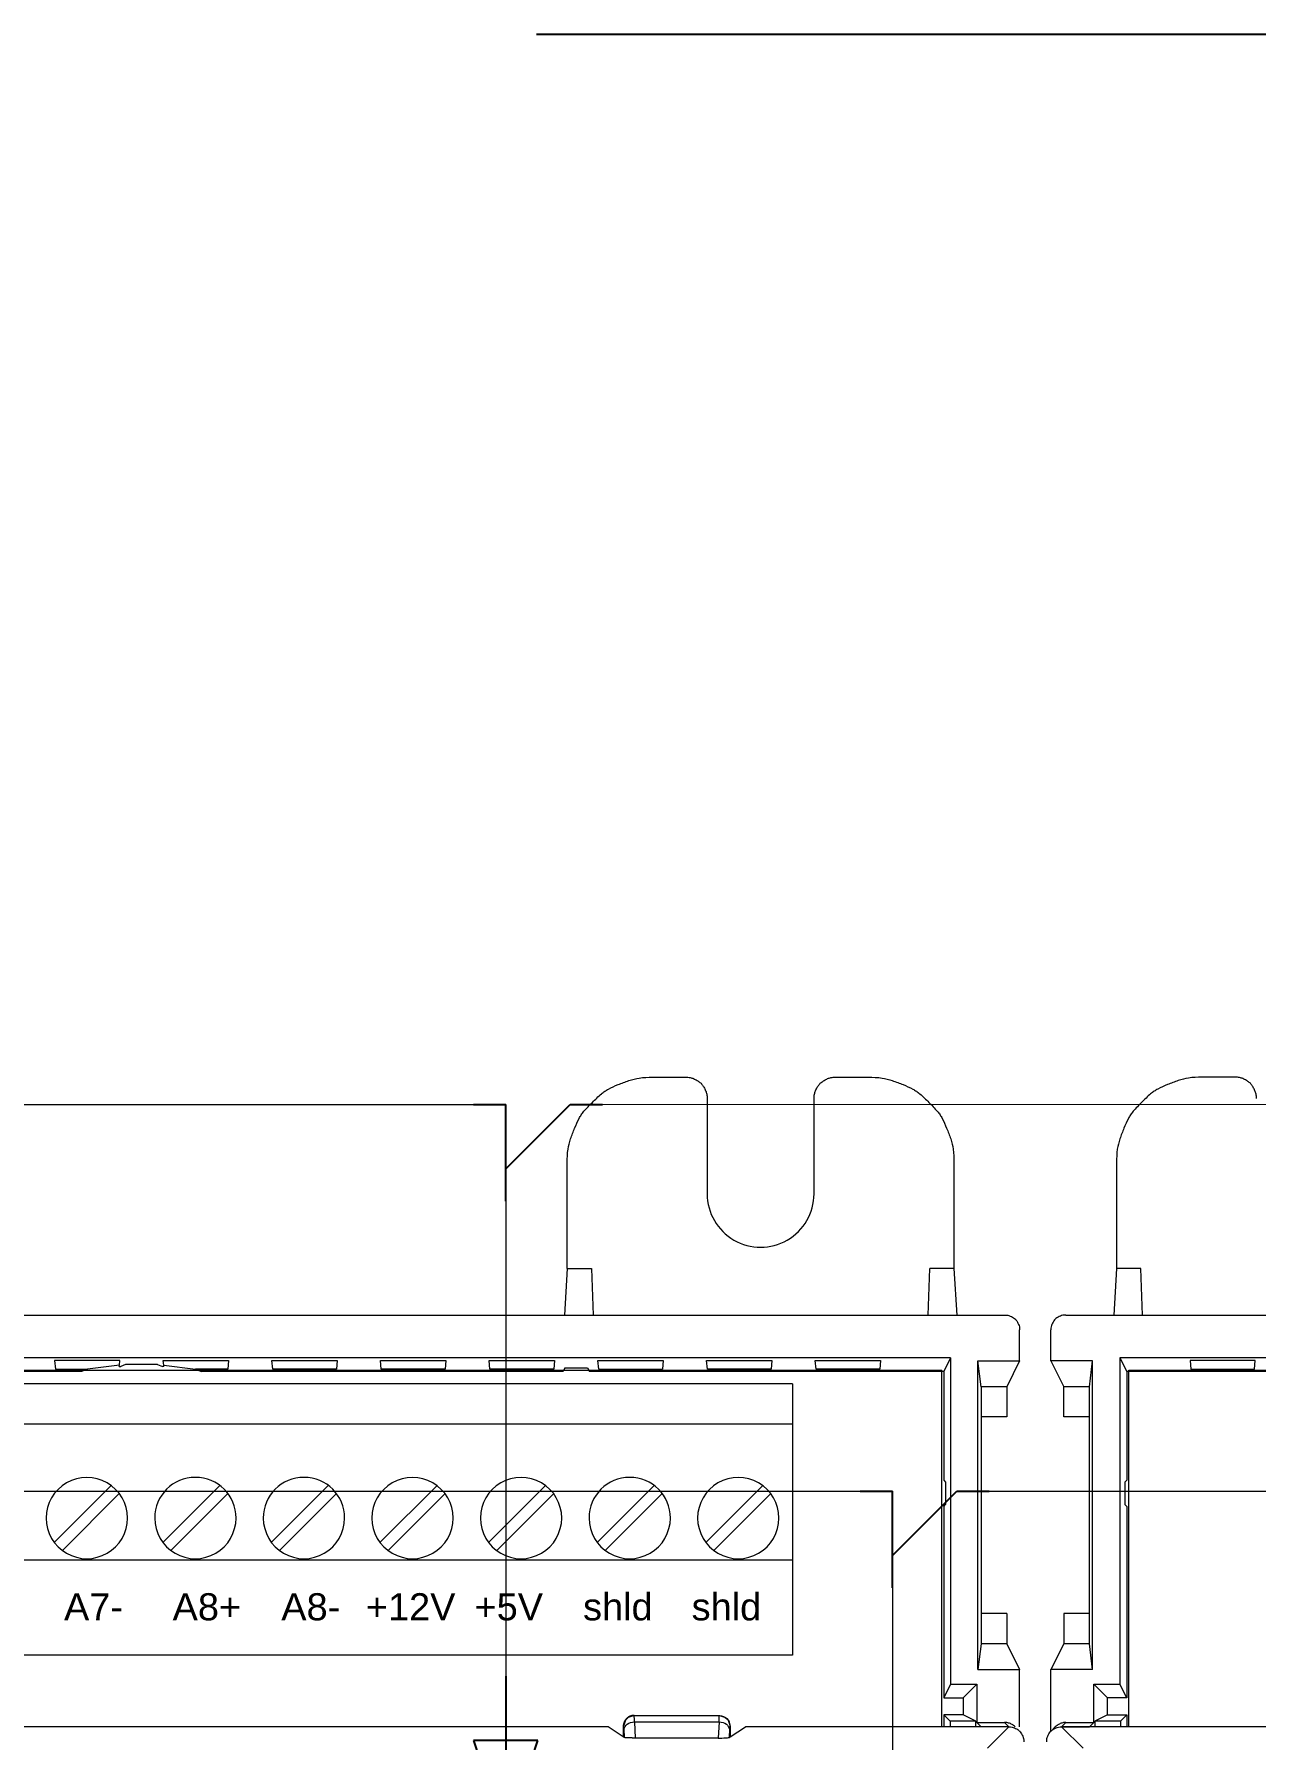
# Model space of a CAD drawing. Header units: inches. Extents: x 75782 to 87231, y -34126 to -18655.
# Drawn here: x 79161.2 to 79256, y -29303.4 to -29171.1 of the extents above; entities that cross this region are included whole.
import ezdxf
from ezdxf.enums import TextEntityAlignment as Align

# ---------------------------------------------------------------- set-up
doc = ezdxf.new("R2010")
doc.units = ezdxf.units.IN
doc.header["$MEASUREMENT"] = 0
doc.linetypes.add('DASHED', pattern=[19.05, 12.7, -6.35])
doc.layers.add('A-Cables 220V', color=6, linetype='Continuous', lineweight=18)
doc.layers.add('COMPONENTES', color=251, linetype='Continuous', lineweight=18)
doc.styles.add('ARIAL', font='arial.ttf')
doc.styles.get("Standard").update_dxf_attribs({"font": 'ROMANS.SHX'})

# ---------------------------------------------------------------- blocks, each defined once
blk = doc.blocks.new('derivación inferior')
for p, q in [((-2.5, 0), (0, 0)), ((0, -7.5), (0, 0)), ((0, -5), (5, 0)), ((5, 0), (7.5, 0))]:
    blk.add_line(p, q)
blk = doc.blocks.new('Arrow-down')
for p, q in [((0, 0), (0, -12.5)), ((2.5, -5), (-2.5, -5)), ((-2.5, -5), (0, -12.5)), ((0, -12.5), (2.5, -5))]:
    blk.add_line(p, q)
at = {"flags": 4}
blk.add_attdef('NAME', text='', height=4, dxfattribs=at).set_placement((7.5, -17.5), align=Align.RIGHT)
blk = doc.blocks.new('AK2-XM')
at = {"layer": 'COMPONENTES'}
for p, q in [((31793.91, 23424.56), (31791.35, 23424.56)), ((31988.52, 23424.56), (31991.08, 23424.56)), ((32002.7, 23424.56), (32005.26, 23424.56)), ((31992.74, 23422.9), (31992.74, 23415.51)), ((32001.04, 23415.51), (32001.04, 23422.9)), ((31784.72, 23417.93), (31784.72, 23409.72)), ((31981.89, 23409.72), (31981.89, 23417.93)), ((32011.89, 23417.93), (32011.89, 23409.72)), ((31784.72, 23409.72), (31784.5, 23406.11)), ((31786.6, 23409.72), (31784.72, 23409.72)), ((31786.72, 23406.11), (31786.6, 23409.72)), ((31981.89, 23409.72), (31981.67, 23406.11)), ((31981.89, 23409.72), (31983.77, 23409.72)), ((31983.77, 23409.72), (31983.89, 23406.11)), ((32009.89, 23406.11), (32010.01, 23409.72)), ((32011.89, 23409.72), (32010.01, 23409.72)), ((32011.89, 23409.72), (32012.11, 23406.11)), ((31780.79, 23406.11), (32015.82, 23406.11)), ((31779.63, 23402.55), (31779.63, 23404.95)), ((32016.98, 23402.55), (32016.98, 23404.95)), ((31782.86, 23402.55), (31779.63, 23402.55)), ((31779.63, 23402.55), (31780.62, 23400.55)), ((31782.62, 23400.55), (31782.86, 23402.55)), ((31782.86, 23378.6), (31782.86, 23402.55)), ((32011.63, 23402.79), (31784.98, 23402.79)), ((31784.98, 23402.79), (31784.98, 23377.47)), ((31784.98, 23402.79), (31785.52, 23401.72)), ((31813, 23401.72), (31785.52, 23401.72)), ((31785.52, 23401.72), (31785.52, 23393.3)), ((31785.66, 23401.84), (32010.95, 23401.84)), ((31785.66, 23374.17), (31785.66, 23401.84)), ((31795.48, 23402.57), (31790.42, 23402.57)), ((31790.42, 23402.57), (31790.48, 23401.9)), ((31790.48, 23401.9), (31795.42, 23401.9)), ((31795.42, 23401.9), (31795.48, 23402.57)), ((31944.22, 23401.72), (31936.67, 23401.72)), ((31947.19, 23402.57), (31942.13, 23402.57)), ((31942.13, 23402.57), (31942.19, 23401.9)), ((31942.19, 23401.9), (31944.68, 23401.9)), ((31944.68, 23401.9), (31944.22, 23401.72)), ((31947.16, 23402.23), (31944.68, 23401.9)), ((31947.15, 23402.12), (31947.16, 23402.23)), ((31947.15, 23402.12), (31947.26, 23402.12)), ((31947.16, 23402.23), (31947.19, 23402.57)), ((31947.64, 23402.27), (31947.26, 23402.12)), ((31950.11, 23402.27), (31947.64, 23402.27)), ((31950.11, 23402.27), (31950.49, 23402.12)), ((31950.6, 23402.12), (31950.49, 23402.12)), ((31950.56, 23402.57), (31955.62, 23402.57)), ((31950.59, 23402.23), (31950.56, 23402.57)), ((31950.59, 23402.23), (31953.07, 23401.9)), ((31950.6, 23402.12), (31950.59, 23402.23)), ((31955.56, 23401.9), (31953.07, 23401.9)), ((31953.07, 23401.9), (31953.52, 23401.72)), ((31981.57, 23401.72), (31953.52, 23401.72)), ((31955.62, 23402.57), (31955.56, 23401.9)), ((31958.99, 23402.57), (31964.05, 23402.57)), ((31959.05, 23401.9), (31958.99, 23402.57)), ((31963.99, 23401.9), (31959.05, 23401.9)), ((31964.05, 23402.57), (31963.99, 23401.9)), ((31967.42, 23402.57), (31972.48, 23402.57)), ((31967.47, 23401.9), (31967.42, 23402.57)), ((31972.42, 23401.9), (31967.47, 23401.9)), ((31972.48, 23402.57), (31972.42, 23401.9)), ((31975.84, 23402.57), (31980.9, 23402.57)), ((31975.9, 23401.9), (31975.84, 23402.57)), ((31980.85, 23401.9), (31975.9, 23401.9)), ((31980.9, 23402.57), (31980.85, 23401.9)), ((31981.71, 23402.01), (31981.57, 23401.72)), ((31981.71, 23402.01), (31983.46, 23402.01)), ((31983.46, 23402.01), (31983.61, 23401.72)), ((32011.09, 23401.72), (31983.61, 23401.72)), ((31984.27, 23402.57), (31989.33, 23402.57)), ((31984.33, 23401.9), (31984.27, 23402.57)), ((31984.33, 23401.9), (31989.27, 23401.9)), ((31989.33, 23402.57), (31989.27, 23401.9)), ((31992.7, 23402.57), (31997.76, 23402.57)), ((31992.76, 23401.9), (31992.7, 23402.57)), ((31997.7, 23401.9), (31992.76, 23401.9)), ((31997.76, 23402.57), (31997.7, 23401.9)), ((32001.13, 23402.57), (32006.19, 23402.57)), ((32001.19, 23401.9), (32001.13, 23402.57)), ((32006.13, 23401.9), (32001.19, 23401.9)), ((32006.19, 23402.57), (32006.13, 23401.9)), ((32010.95, 23374.17), (32010.95, 23401.84)), ((32011.63, 23402.79), (32011.09, 23401.72)), ((32011.09, 23401.72), (32011.09, 23393.3)), ((32011.63, 23402.79), (32011.63, 23377.47)), ((32013.74, 23378.6), (32013.74, 23402.55)), ((32013.74, 23402.55), (32016.98, 23402.55)), ((32013.99, 23400.55), (32013.74, 23402.55)), ((32016.98, 23402.55), (32015.98, 23400.55)), ((31782.62, 23400.55), (31780.62, 23400.55)), ((31780.62, 23398.2), (31780.62, 23400.55)), ((31782.62, 23398.2), (31782.62, 23400.55)), ((31999.37, 23400.78), (31898.3, 23400.78)), ((31999.37, 23400.78), (31999.37, 23379.73)), ((32015.98, 23400.55), (32013.99, 23400.55)), ((32013.99, 23400.55), (32013.99, 23398.2)), ((32015.98, 23400.55), (32015.98, 23398.2)), ((31782.62, 23398.2), (31780.62, 23398.2)), ((31782.62, 23382.95), (31782.62, 23398.2)), ((31999.37, 23397.63), (31898.3, 23397.63)), ((31999.37, 23397.63), (31999.37, 23383.94)), ((32013.99, 23398.2), (32013.99, 23382.95)), ((32015.98, 23398.2), (32013.99, 23398.2)), ((31785.52, 23393.3), (31785.37, 23393.15)), ((31785.37, 23393.15), (31785.37, 23391.4)), ((31946.52, 23392.89), (31942.1, 23388.47)), ((31947.15, 23392.26), (31942.73, 23387.83)), ((31954.94, 23392.89), (31950.52, 23388.47)), ((31955.57, 23392.26), (31951.15, 23387.83)), ((31963.36, 23392.89), (31958.94, 23388.47)), ((31964, 23392.26), (31959.57, 23387.83)), ((31971.79, 23392.89), (31967.36, 23388.47)), ((31972.42, 23392.26), (31968, 23387.83)), ((31980.21, 23392.89), (31975.79, 23388.47)), ((31980.84, 23392.26), (31976.42, 23387.83)), ((31988.63, 23392.89), (31984.21, 23388.47)), ((31989.26, 23392.26), (31984.84, 23387.83)), ((31997.05, 23392.89), (31992.63, 23388.47)), ((31997.68, 23392.26), (31993.26, 23387.83)), ((32011.09, 23393.3), (32011.24, 23393.15)), ((32011.24, 23393.15), (32011.24, 23391.4)), ((31785.37, 23391.4), (31785.52, 23391.26)), ((31785.52, 23391.26), (31785.52, 23376.4)), ((32011.09, 23391.26), (32011.24, 23391.4)), ((32011.09, 23391.26), (32011.09, 23376.4)), ((31999.37, 23387.1), (31898.3, 23387.1)), ((31782.62, 23382.95), (31780.62, 23382.95)), ((31780.62, 23382.95), (31780.62, 23380.6)), ((31782.62, 23380.6), (31782.62, 23382.95)), ((32015.98, 23382.95), (32013.99, 23382.95)), ((32013.99, 23382.95), (32013.99, 23380.6)), ((32015.98, 23382.95), (32015.98, 23380.6)), ((31780.62, 23380.6), (31779.63, 23378.6)), ((31782.62, 23380.6), (31780.62, 23380.6)), ((31782.86, 23378.6), (31782.62, 23380.6)), ((32013.99, 23380.6), (32013.74, 23378.6)), ((32015.98, 23380.6), (32013.99, 23380.6)), ((32015.98, 23380.6), (32016.98, 23378.6)), ((31999.37, 23379.73), (31898.3, 23379.73)), ((31782.86, 23378.6), (31779.63, 23378.6)), ((31779.63, 23373.82), (31779.63, 23378.6)), ((32013.74, 23378.6), (32016.98, 23378.6)), ((32016.98, 23374.17), (32016.98, 23378.6)), ((31782.95, 23374.5), (31782.95, 23377.47)), ((31782.95, 23377.47), (31784.02, 23376.4)), ((31782.95, 23377.47), (31784.98, 23377.47)), ((31784.02, 23375.1), (31784.02, 23376.4)), ((31785.52, 23376.4), (31784.02, 23376.4)), ((31785.52, 23376.4), (31784.98, 23377.47)), ((32011.63, 23377.47), (32011.09, 23376.4)), ((32011.09, 23376.4), (32012.59, 23376.4)), ((32011.63, 23377.47), (32013.66, 23377.47)), ((32012.59, 23376.4), (32013.66, 23377.47)), ((32012.59, 23376.4), (32012.59, 23375.1)), ((32013.66, 23377.47), (32013.66, 23374.5)), ((31784.02, 23375.1), (31783.03, 23374.61)), ((31784.02, 23375.1), (31785.52, 23375.1)), ((31785.52, 23375.1), (31785.02, 23374.61)), ((31785.52, 23375.1), (31785.52, 23374.17)), ((31987.07, 23375.05), (31993.71, 23375.05)), ((31987.07, 23375.05), (31987.08, 23375.04)), ((31987.08, 23375.04), (31993.69, 23375.04)), ((31993.71, 23375.05), (31993.69, 23375.04)), ((32012.59, 23375.1), (32011.09, 23375.1)), ((32011.09, 23375.1), (32011.59, 23374.61)), ((32011.09, 23375.1), (32011.09, 23374.17)), ((32013.58, 23374.61), (32012.59, 23375.1)), ((31779.64, 23373.83), (31779.97, 23374.16)), ((31780.46, 23374.17), (31780.79, 23374.5)), ((31800.9, 23374.17), (31780.46, 23374.17)), ((31782.13, 23372.5), (31780.46, 23374.17)), ((31780.46, 23374.17), (31782.62, 23374.17)), ((31780.79, 23374.5), (31782.95, 23374.5)), ((31782.62, 23374.17), (31782.95, 23374.5)), ((31785.02, 23374.61), (31783.03, 23374.61)), ((31783.03, 23374.61), (31783.03, 23374.17)), ((31785.02, 23374.61), (31785.02, 23374.17)), ((31985.06, 23374.17), (31934.32, 23374.17)), ((31986.24, 23373.38), (31985.06, 23374.17)), ((31986.24, 23374.22), (31986.25, 23374.21)), ((31986.24, 23374.22), (31986.24, 23373.38)), ((31986.28, 23373.97), (31986.31, 23373.33)), ((31987.11, 23374.56), (31993.67, 23374.56)), ((31987.11, 23374.56), (31987.17, 23373.29)), ((31993.67, 23374.56), (31993.6, 23373.29)), ((31994.49, 23373.97), (31994.46, 23373.33)), ((31994.53, 23374.22), (31994.52, 23374.21)), ((31994.53, 23374.22), (31994.53, 23373.38)), ((31994.53, 23373.38), (31995.71, 23374.17)), ((32016.15, 23374.17), (31995.71, 23374.17)), ((32011.59, 23374.61), (32011.59, 23374.17)), ((32013.58, 23374.61), (32011.59, 23374.61)), ((32013.58, 23374.17), (32013.58, 23374.61)), ((32013.66, 23374.5), (32015.82, 23374.5)), ((32013.66, 23374.5), (32013.99, 23374.17)), ((32016.15, 23374.17), (32013.99, 23374.17)), ((32014.48, 23372.5), (32016.15, 23374.17)), ((32015.82, 23374.5), (32016.15, 23374.17)), ((31986.31, 23373.33), (31986.24, 23373.38)), ((31993.6, 23373.29), (31987.17, 23373.29)), ((31994.46, 23373.33), (31994.53, 23373.38))]:
    blk.add_line(p, q, dxfattribs=at)
for centre, major_axis, start_param, end_param in [((31996.89, 23415.51), (-2.93, 2.93), 0.785398, 3.926991), ((31944.63, 23390.36), (2.23, 2.23), 5.497787, 8.63938), ((31969.89, 23390.36), (2.23, 2.23), 5.497787, 8.63938), ((31953.05, 23390.36), (-2.23, 2.23), 3.926991, 7.068583), ((31961.47, 23390.36), (-2.23, 2.23), 3.926991, 7.068583), ((31978.31, 23390.36), (2.23, 2.23), 5.497787, 8.63938), ((31986.74, 23390.36), (-2.23, 2.23), 3.926991, 7.068583), ((31995.16, 23390.36), (2.23, 2.23), 5.497787, 8.63938), ((31944.63, 23390.36), (2.23, 2.23), 2.356194, 5.497787), ((31953.05, 23390.36), (2.23, 2.23), 2.356194, 5.497787), ((31961.47, 23390.36), (2.23, 2.23), 2.356194, 5.497787), ((31969.89, 23390.36), (2.23, 2.23), 2.356194, 5.497787), ((31978.31, 23390.36), (2.23, 2.23), 2.356194, 5.497787), ((31986.74, 23390.36), (-2.23, 2.23), 0.785398, 3.926991), ((31995.16, 23390.36), (2.23, 2.23), 2.356194, 5.497787)]:
    blk.add_ellipse(centre, major_axis=major_axis, ratio=1, start_param=start_param, end_param=end_param, dxfattribs=at)
for points, knots in [([(31791.35, 23424.56), (31791, 23424.55), (31790.37, 23424.54), (31789.48, 23424.3), (31788.69, 23424), (31788.06, 23423.72), (31787.63, 23423.47), (31787.2, 23423.14), (31786.66, 23422.61), (31786.14, 23422.07), (31785.8, 23421.65), (31785.55, 23421.21), (31785.28, 23420.59), (31784.97, 23419.8), (31784.73, 23418.9), (31784.72, 23418.28), (31784.72, 23417.93)], [0, 0, 0, 0, 1.171819, 2.089433, 3.092899, 4.011979, 4.376041, 4.764493, 5.830552, 6.896612, 7.285064, 7.649125, 8.568205, 9.571671, 10.489286, 11.661105, 11.661105, 11.661105, 11.661105]), ([(31795.57, 23422.9), (31795.57, 23423.02), (31795.56, 23423.23), (31795.46, 23423.52), (31795.32, 23423.77), (31795.2, 23423.96), (31795.1, 23424.09), (31794.97, 23424.19), (31794.78, 23424.31), (31794.53, 23424.45), (31794.24, 23424.55), (31794.03, 23424.56), (31793.91, 23424.56)], [0, 0, 0, 0, 0.390691, 0.696847, 1.03087, 1.336915, 1.458029, 1.579143, 1.885188, 2.21921, 2.525366, 2.916058, 2.916058, 2.916058, 2.916058]), ([(31981.89, 23417.93), (31981.89, 23418.28), (31981.9, 23418.9), (31982.15, 23419.8), (31982.45, 23420.59), (31982.73, 23421.21), (31982.98, 23421.65), (31983.31, 23422.07), (31983.84, 23422.61), (31984.38, 23423.14), (31984.8, 23423.47), (31985.23, 23423.72), (31985.86, 23424), (31986.65, 23424.3), (31987.55, 23424.54), (31988.17, 23424.55), (31988.52, 23424.56)], [0, 0, 0, 0, 1.171819, 2.089433, 3.092899, 4.011979, 4.376041, 4.764493, 5.830552, 6.896612, 7.285064, 7.649125, 8.568205, 9.571671, 10.489286, 11.661105, 11.661105, 11.661105, 11.661105]), ([(31991.08, 23424.56), (31991.2, 23424.56), (31991.41, 23424.55), (31991.7, 23424.45), (31991.95, 23424.31), (31992.15, 23424.19), (31992.27, 23424.09), (31992.38, 23423.96), (31992.5, 23423.77), (31992.63, 23423.52), (31992.74, 23423.23), (31992.74, 23423.02), (31992.74, 23422.9)], [0, 0, 0, 0, 0.390691, 0.696847, 1.03087, 1.336915, 1.458029, 1.579143, 1.885188, 2.21921, 2.525366, 2.916058, 2.916058, 2.916058, 2.916058]), ([(32001.04, 23422.9), (32001.04, 23423.02), (32001.05, 23423.23), (32001.15, 23423.52), (32001.28, 23423.77), (32001.4, 23423.96), (32001.51, 23424.09), (32001.64, 23424.19), (32001.83, 23424.31), (32002.08, 23424.45), (32002.37, 23424.55), (32002.58, 23424.56), (32002.7, 23424.56)], [0, 0, 0, 0, 0.390691, 0.696847, 1.03087, 1.336915, 1.458029, 1.579143, 1.885188, 2.21921, 2.525366, 2.916058, 2.916058, 2.916058, 2.916058]), ([(32005.26, 23424.56), (32005.61, 23424.55), (32006.24, 23424.54), (32007.13, 23424.3), (32007.92, 23424), (32008.55, 23423.72), (32008.98, 23423.47), (32009.4, 23423.14), (32009.95, 23422.61), (32010.47, 23422.07), (32010.81, 23421.65), (32011.06, 23421.21), (32011.33, 23420.59), (32011.64, 23419.8), (32011.88, 23418.9), (32011.89, 23418.28), (32011.89, 23417.93)], [0, 0, 0, 0, 1.171819, 2.089433, 3.092899, 4.011979, 4.376041, 4.764493, 5.830552, 6.896612, 7.285064, 7.649125, 8.568205, 9.571671, 10.489286, 11.661105, 11.661105, 11.661105, 11.661105]), ([(31780.79, 23406.11), (31780.71, 23406.11), (31780.56, 23406.11), (31780.36, 23406.03), (31780.18, 23405.94), (31780.05, 23405.86), (31779.96, 23405.78), (31779.88, 23405.7), (31779.8, 23405.56), (31779.71, 23405.39), (31779.63, 23405.18), (31779.63, 23405.04), (31779.63, 23404.95)], [0, 0, 0, 0, 0.273484, 0.487793, 0.721609, 0.93584, 1.02062, 1.1054, 1.319632, 1.553447, 1.767756, 2.04124, 2.04124, 2.04124, 2.04124]), ([(32015.82, 23406.11), (32015.9, 23406.11), (32016.05, 23406.11), (32016.25, 23406.03), (32016.43, 23405.94), (32016.56, 23405.86), (32016.65, 23405.78), (32016.72, 23405.7), (32016.81, 23405.56), (32016.9, 23405.39), (32016.98, 23405.18), (32016.98, 23405.04), (32016.98, 23404.95)], [0, 0, 0, 0, 0.273484, 0.487793, 0.721609, 0.93584, 1.02062, 1.1054, 1.319632, 1.553447, 1.767756, 2.04124, 2.04124, 2.04124, 2.04124]), ([(31987.07, 23375.05), (31987.04, 23375.05), (31986.99, 23375.05), (31986.94, 23375.04), (31986.91, 23375.03), (31986.89, 23375.03), (31986.87, 23375.02), (31986.84, 23375.01), (31986.81, 23375), (31986.78, 23374.99), (31986.75, 23374.98), (31986.73, 23374.97), (31986.71, 23374.96), (31986.68, 23374.95), (31986.66, 23374.93), (31986.64, 23374.92), (31986.62, 23374.91), (31986.6, 23374.89), (31986.58, 23374.88), (31986.56, 23374.86), (31986.54, 23374.85), (31986.53, 23374.83), (31986.51, 23374.81), (31986.49, 23374.8), (31986.47, 23374.78), (31986.46, 23374.76), (31986.44, 23374.74), (31986.42, 23374.72), (31986.41, 23374.71), (31986.4, 23374.69), (31986.38, 23374.67), (31986.37, 23374.65), (31986.35, 23374.62), (31986.34, 23374.6), (31986.33, 23374.58), (31986.32, 23374.56), (31986.31, 23374.54), (31986.3, 23374.52), (31986.29, 23374.49), (31986.28, 23374.46), (31986.27, 23374.43), (31986.26, 23374.4), (31986.25, 23374.37), (31986.25, 23374.33), (31986.24, 23374.28), (31986.24, 23374.24), (31986.24, 23374.22)], [0, 0, 0, 0, 0.093869, 0.157717, 0.177198, 0.19786, 0.227811, 0.261075, 0.294497, 0.327941, 0.361785, 0.395045, 0.42173, 0.448102, 0.475242, 0.502823, 0.53042, 0.557989, 0.585321, 0.612645, 0.640166, 0.667704, 0.695118, 0.722523, 0.749964, 0.777419, 0.80499, 0.832547, 0.859914, 0.887279, 0.914756, 0.942252, 0.969816, 0.997406, 1.024763, 1.051537, 1.076905, 1.102326, 1.135651, 1.169987, 1.20875, 1.246032, 1.281811, 1.317027, 1.375338, 1.445609, 1.445609, 1.445609, 1.445609]), ([(31987.08, 23375.04), (31986.86, 23374.98), (31986.42, 23374.87), (31986.31, 23374.43), (31986.25, 23374.21)], [0, 0, 0, 0, 0.70348, 1.407324, 1.407324, 1.407324, 1.407324]), ([(31987.11, 23374.56), (31987.11, 23374.63), (31987.1, 23374.74), (31987.1, 23374.85), (31987.09, 23374.9), (31987.09, 23374.91), (31987.09, 23374.93), (31987.09, 23374.95), (31987.09, 23374.96), (31987.09, 23374.98), (31987.09, 23374.99), (31987.09, 23375), (31987.08, 23375.02), (31987.08, 23375.03), (31987.08, 23375.04), (31987.08, 23375.04), (31987.08, 23375.04)], [0, 0, 0, 0, 0.247065, 0.3682761, 0.3812536, 0.3978966, 0.4168811, 0.4390739, 0.4573301, 0.4748063, 0.4865948, 0.4991488, 0.5154977, 0.5310966, 0.5379409, 0.5441019, 0.5441019, 0.5441019, 0.5441019]), ([(31993.67, 23374.56), (31993.67, 23374.6), (31993.67, 23374.69), (31993.67, 23374.8), (31993.68, 23374.87), (31993.68, 23374.91), (31993.68, 23374.93), (31993.68, 23374.95), (31993.68, 23374.97), (31993.68, 23374.98), (31993.69, 23374.99), (31993.69, 23375), (31993.69, 23375.02), (31993.69, 23375.03), (31993.69, 23375.04), (31993.69, 23375.04), (31993.69, 23375.04)], [0, 0, 0, 0, 0.1591684, 0.3037741, 0.3583799, 0.4055909, 0.4221178, 0.4402804, 0.4570959, 0.4743751, 0.4861607, 0.4987317, 0.5152829, 0.5310694, 0.5379325, 0.5441064, 0.5441064, 0.5441064, 0.5441064]), ([(31993.69, 23375.04), (31993.91, 23374.98), (31994.35, 23374.87), (31994.47, 23374.43), (31994.52, 23374.21)], [0, 0, 0, 0, 0.70348, 1.407324, 1.407324, 1.407324, 1.407324]), ([(31993.71, 23375.05), (31993.92, 23374.99), (31994.36, 23374.88), (31994.48, 23374.44), (31994.53, 23374.22)], [0, 0, 0, 0, 0.704295, 1.408225, 1.408225, 1.408225, 1.408225]), ([(31779.3, 23373.01), (31779.3, 23373.09), (31779.3, 23373.24), (31779.38, 23373.44), (31779.47, 23373.61), (31779.55, 23373.75), (31779.63, 23373.84), (31779.72, 23373.91), (31779.85, 23374), (31780.03, 23374.09), (31780.23, 23374.16), (31780.38, 23374.17), (31780.46, 23374.17)], [0, 0, 0, 0, 0.273484, 0.487793, 0.721609, 0.93584, 1.02062, 1.1054, 1.319632, 1.553447, 1.767756, 2.04124, 2.04124, 2.04124, 2.04124]), ([(31780.79, 23374.5), (31780.73, 23374.5), (31780.62, 23374.5), (31780.48, 23374.46), (31780.35, 23374.41), (31780.22, 23374.35), (31780.09, 23374.27), (31780.01, 23374.2), (31779.97, 23374.16)], [0, 0, 0, 0, 0.204052, 0.355071, 0.510957, 0.666849, 0.817954, 1.02213, 1.02213, 1.02213, 1.02213]), ([(31986.28, 23373.97), (31986.28, 23374), (31986.27, 23374.05), (31986.27, 23374.11), (31986.27, 23374.14), (31986.27, 23374.15), (31986.26, 23374.16), (31986.26, 23374.17), (31986.26, 23374.17), (31986.26, 23374.18), (31986.26, 23374.19), (31986.26, 23374.19), (31986.26, 23374.2), (31986.26, 23374.2), (31986.25, 23374.21), (31986.25, 23374.21), (31986.25, 23374.21)], [0, 0, 0, 0, 0.1020299, 0.1693083, 0.1856834, 0.2021264, 0.2109481, 0.2207644, 0.2294747, 0.2383212, 0.2444549, 0.2506676, 0.2571546, 0.2637483, 0.269351, 0.274622, 0.274622, 0.274622, 0.274622]), ([(31986.28, 23373.97), (31986.35, 23374.12), (31986.51, 23374.47), (31986.9, 23374.52), (31987.11, 23374.56)], [0, 0, 0, 0, 0.535699, 1.202825, 1.202825, 1.202825, 1.202825]), ([(31993.67, 23374.56), (31993.88, 23374.52), (31994.26, 23374.47), (31994.42, 23374.12), (31994.49, 23373.97)], [0, 0, 0, 0, 0.667126, 1.202825, 1.202825, 1.202825, 1.202825]), ([(31994.49, 23373.97), (31994.5, 23373.99), (31994.5, 23374.04), (31994.5, 23374.09), (31994.51, 23374.13), (31994.51, 23374.15), (31994.51, 23374.16), (31994.51, 23374.16), (31994.51, 23374.17), (31994.51, 23374.18), (31994.51, 23374.19), (31994.52, 23374.19), (31994.52, 23374.2), (31994.52, 23374.2), (31994.52, 23374.21), (31994.52, 23374.21), (31994.52, 23374.21)], [0, 0, 0, 0, 0.0797072, 0.1524792, 0.1800925, 0.2026997, 0.2089502, 0.2161351, 0.2257024, 0.2362612, 0.2439099, 0.2510053, 0.2558118, 0.2608552, 0.26798, 0.2745787, 0.2745787, 0.2745787, 0.2745787]), ([(32016.64, 23374.16), (32016.6, 23374.2), (32016.52, 23374.27), (32016.39, 23374.35), (32016.26, 23374.41), (32016.13, 23374.46), (32015.98, 23374.5), (32015.88, 23374.5), (32015.82, 23374.5)], [0, 0, 0, 0, 0.204176, 0.35528, 0.511172, 0.667058, 0.818077, 1.02213, 1.02213, 1.02213, 1.02213]), ([(32016.15, 23374.17), (32016.23, 23374.17), (32016.38, 23374.16), (32016.58, 23374.09), (32016.76, 23374), (32016.89, 23373.91), (32016.98, 23373.84), (32017.05, 23373.75), (32017.14, 23373.61), (32017.23, 23373.44), (32017.31, 23373.24), (32017.31, 23373.09), (32017.31, 23373.01)], [0, 0, 0, 0, 0.273484, 0.487793, 0.721609, 0.93584, 1.02062, 1.1054, 1.319632, 1.553447, 1.767756, 2.04124, 2.04124, 2.04124, 2.04124]), ([(31987.17, 23373.29), (31987.16, 23373.29), (31987.14, 23373.29), (31987.12, 23373.29), (31987.11, 23373.29), (31987.09, 23373.29), (31987.06, 23373.29), (31987.01, 23373.29), (31986.96, 23373.29), (31986.91, 23373.3), (31986.87, 23373.3), (31986.83, 23373.3), (31986.81, 23373.3), (31986.79, 23373.3), (31986.77, 23373.3), (31986.75, 23373.3), (31986.72, 23373.3), (31986.7, 23373.3), (31986.68, 23373.3), (31986.66, 23373.3), (31986.63, 23373.3), (31986.6, 23373.31), (31986.57, 23373.31), (31986.55, 23373.31), (31986.53, 23373.31), (31986.5, 23373.31), (31986.48, 23373.31), (31986.45, 23373.31), (31986.43, 23373.32), (31986.4, 23373.32), (31986.38, 23373.32), (31986.36, 23373.32), (31986.34, 23373.33), (31986.33, 23373.33), (31986.33, 23373.33), (31986.32, 23373.33), (31986.32, 23373.33), (31986.32, 23373.33), (31986.32, 23373.33), (31986.31, 23373.33), (31986.31, 23373.33)], [0, 0, 0, 0, 0.039866, 0.0652922, 0.0730144, 0.0808556, 0.1268095, 0.1864381, 0.2415044, 0.2950033, 0.346716, 0.3920284, 0.4080674, 0.4241249, 0.4473386, 0.4733911, 0.502454, 0.5301537, 0.5515534, 0.5728496, 0.6040354, 0.6375524, 0.6724003, 0.7044568, 0.7242521, 0.7442711, 0.7763593, 0.8101008, 0.8374478, 0.8652162, 0.8943277, 0.9215583, 0.932288, 0.9424302, 0.9475054, 0.9523084, 0.9546267, 0.9570988, 0.9610933, 0.9657242, 0.9657242, 0.9657242, 0.9657242]), ([(31993.6, 23373.29), (31993.79, 23373.29), (31994.08, 23373.29), (31994.37, 23373.32), (31994.46, 23373.33)], [0, 0, 0, 0, 0.6459799, 0.9648032, 0.9648032, 0.9648032, 0.9648032])]:
    blk.add_open_spline(points, degree=3, knots=knots, dxfattribs=at)
at = {"layer": 'COMPONENTES', "linetype": 'Continuous', "style": 'ARIAL'}
for s, p in [('A7-', (31942.86, 23382.42)), ('A8+', (31951.28, 23382.42)), ('A8-', (31959.71, 23382.42)), ('+12V', (31966.27, 23382.42)), ('+5V', (31974.7, 23382.42)), ('shld', (31983.12, 23382.42)), ('shld', (31991.54, 23382.42))]:
    blk.add_text(s, height=2.106, dxfattribs=at).set_placement(p)

msp = doc.modelspace()

# ---------------------------------------------------------------- linework, layer by layer
at = {"linetype": 'DASHED', "ltscale": 10}
msp.add_lwpolyline([(79009.7, -29171.1), (79896.56, -29171.1), (79896.56, -29606.35), (79009.7, -29606.35)], close=True, dxfattribs=at)
at = {"layer": 'A-Cables 220V'}
for p, q in [((79107.91, -29254.14), (79195.3, -29254.14)), ((79205.3, -29254.14), (79297.91, -29254.11)), ((79197.8, -29261.64), (79197.8, -29310.98)), ((79137.91, -29284.14), (79225.3, -29284.14)), ((79235.3, -29284.14), (79327.91, -29284.14)), ((79227.8, -29291.64), (79227.8, -29382.6))]:
    msp.add_line(p, q, dxfattribs=at)

# ---------------------------------------------------------------- block references
for p in [(79197.8, -29254.14), (79227.8, -29284.14)]:
    msp.add_blockref('derivación inferior', p)
ref = msp.add_blockref('Arrow-down', (79197.8, -29298.48))
ref.add_attrib('NAME', '37(C)', dxfattribs={"height": 4}).set_placement((79205.3, -29315.98), align=Align.RIGHT)
at = {"layer": 'COMPONENTES'}
for p in [(47220.68, -52676.58), (47460.46, -52676.58)]:
    msp.add_blockref('AK2-XM', p, dxfattribs=at)

doc.saveas('drawing.dxf')
